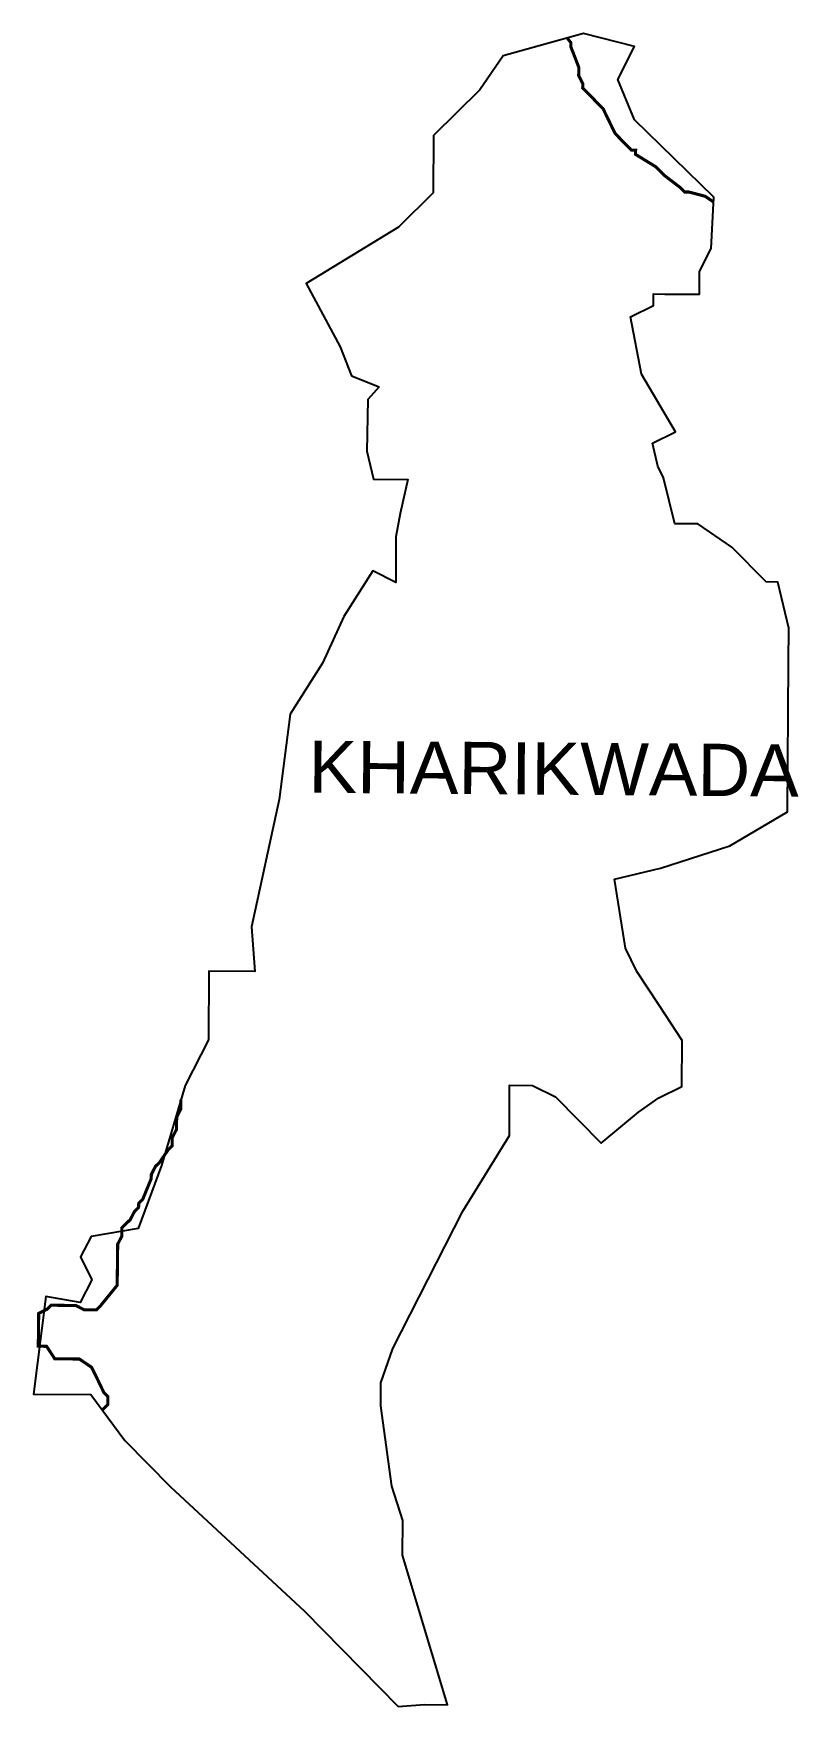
# Model space of a CAD drawing. Header units: metres. Extents: x 281268 to 282014, y 2032939 to 2034570.
import ezdxf

# ---------------------------------------------------------------- set-up
doc = ezdxf.new("R2010")
doc.units = ezdxf.units.M
for name, color, linetype in [('HAZARDS LINE', 1, 'Continuous'), ('village', 3, 'Continuous'), ('VILLAGE NAME', 250, 'Continuous')]:
    doc.layers.add(name, color=color, linetype=linetype)
doc.styles.get("Standard").update_dxf_attribs({"font": 'simplex.shx'})

msp = doc.modelspace()

# ---------------------------------------------------------------- linework, layer by layer
at = {"color": 3, "flags": 128}
msp.add_lwpolyline([(281578.1, 2034236.7), (281605.1, 2034225.8)], dxfattribs=at)
at = {"layer": 'HAZARDS LINE', "lineweight": 18}
for points in [[(281931.3, 2034406, 3.01, 3.01, 0), (281923, 2034411.7, 3.01, 3.01, 0), (281906.9, 2034415.9, 3.01, 3.01, 0), (281902.9, 2034415.9, 3.01, 3.01, 0), (281899, 2034420, 3.01, 3.01, 0), (281883, 2034432.2, 3.01, 3.01, 0), (281875.1, 2034440.3, 3.01, 3.01, 0), (281855.1, 2034452.6, 3.01, 3.01, 0), (281855.2, 2034456.6, 3.01, 3.01, 0), (281851.2, 2034456.6, 3.01, 3.01, 0), (281835.3, 2034472.8, 3.01, 3.01, 0), (281827.4, 2034489, 3.01, 3.01, 0), (281823.5, 2034497.1, 3.01, 3.01, 0), (281819.5, 2034501.1, 3.01, 3.01, 0), (281815.5, 2034505.2, 3.01, 3.01, 0), (281811.6, 2034509.2, 3.01, 3.01, 0), (281803.6, 2034517.3, 3.01, 3.01, 0), (281803.7, 2034521.4, 3.01, 3.01, 0), (281799.7, 2034529.4, 3.01, 3.01, 0), (281799.8, 2034537.5, 3.01, 3.01, 0), (281792, 2034557.6, 3.01, 3.01, 0), (281792, 2034561.6, 3.01, 3.01, 0), (281788.5, 2034566.1, 3.01, 3.01, 0)], [(281411.9, 2033530.7, 3.01, 3.01, 0), (281411.9, 2033521.6, 3.01, 3.01, 0), (281407.8, 2033513.6, 3.01, 3.01, 0), (281407.6, 2033501.6, 3.01, 3.01, 0), (281403.5, 2033493.6, 3.01, 3.01, 0), (281403.5, 2033485.6, 3.01, 3.01, 0), (281399.4, 2033481.6, 3.01, 3.01, 0), (281391.2, 2033469.6, 3.01, 3.01, 0), (281387.2, 2033465.7, 3.01, 3.01, 0), (281383.1, 2033457.7, 3.01, 3.01, 0), (281383, 2033453.7, 3.01, 3.01, 0), (281374.8, 2033433.7, 3.01, 3.01, 0), (281370.8, 2033429.7, 3.01, 3.01, 0), (281370.7, 2033425.7, 3.01, 3.01, 0), (281366.7, 2033421.7, 3.01, 3.01, 0), (281362.6, 2033413.7, 3.01, 3.01, 0), (281354.4, 2033405.8, 3.01, 3.01, 0), (281354.4, 2033397.7, 3.01, 3.01, 0), (281350.3, 2033389.7, 3.01, 3.01, 0), (281349.8, 2033349.6, 3.01, 3.01, 0), (281333.6, 2033329.7, 3.01, 3.01, 0), (281329.5, 2033325.7, 3.01, 3.01, 0), (281317.5, 2033325.8, 3.01, 3.01, 0), (281309.5, 2033329.9, 3.01, 3.01, 0), (281285.4, 2033330.2, 3.01, 3.01, 0), (281281.4, 2033326.2, 3.01, 3.01, 0), (281273.3, 2033322.3, 3.01, 3.01, 0), (281272.9, 2033290.2, 3.01, 3.01, 0), (281281, 2033290.1, 3.01, 3.01, 0), (281288.9, 2033278, 3.01, 3.01, 0), (281313, 2033277.7, 3.01, 3.01, 0), (281324.9, 2033269.6, 3.01, 3.01, 0), (281328.9, 2033261.5, 3.01, 3.01, 0), (281336.7, 2033245.3, 3.01, 3.01, 0), (281340.7, 2033241.3, 3.01, 3.01, 0), (281340.6, 2033233.3, 3.01, 3.01, 0), (281336.5, 2033229.3, 3.01, 3.01, 0), (281335.3, 2033228.1, 3.01, 3.01, 0)]]:
    msp.add_lwpolyline(points, format="xyseb", dxfattribs=at)
at = {"layer": 'village', "color": 3, "true_color": 0x00ff00}
msp.add_lwpolyline([(281605.1, 2034225.8), (281594.3, 2034213.4), (281593.2, 2034163), (281599.7, 2034135.9), (281633.3, 2034135.6), (281625.6, 2034102.2), (281621.6, 2034079.7), (281621.3, 2034035), (281599, 2034046.4), (281570.7, 2034001.9), (281550.1, 2033956.4), (281518.5, 2033906.6), (281507.7, 2033823.4), (281480.9, 2033699.1), (281484, 2033655.8), (281439.3, 2033656.1), (281438.8, 2033589), (281416, 2033544.5), (281393, 2033466.4), (281370.2, 2033405), (281324.4, 2033397.2), (281314, 2033377.5), (281325, 2033355), (281313.7, 2033332.8), (281280.2, 2033338.6), (281268.2, 2033243.6), (281324.1, 2033243.2), (281357.3, 2033198.2), (281401.7, 2033153.1), (281532.3, 2033031.7), (281623.7, 2032938.8), (281649.3, 2032940.8), (281671.7, 2032940.6), (281628, 2033086.5), (281628.3, 2033120.1), (281617.4, 2033153.8), (281606.7, 2033232.2), (281606.9, 2033254.6), (281618.4, 2033288.1), (281686.6, 2033422), (281732.3, 2033495.8), (281732.3, 2033544.8), (281754.7, 2033544.6), (281777, 2033533.3), (281821.5, 2033488.2), (281857.9, 2033518.4), (281877.8, 2033532.5), (281900.3, 2033543.5), (281900.6, 2033588.3), (281878.5, 2033622.1), (281856.4, 2033655.8), (281845.3, 2033678.3), (281834.7, 2033745.6), (281879.5, 2033756.4), (281946.9, 2033778.3), (282003.1, 2033811.5), (282004.2, 2033957.1), (282004.5, 2033990.6), (281993.7, 2034035.5), (281982.4, 2034035.6), (281949.1, 2034069.5), (281915.7, 2034092.1), (281893.3, 2034092.3), (281882.5, 2034137.2), (281876.9, 2034148.4), (281871.5, 2034170.8), (281894, 2034181.9), (281860.8, 2034238.1), (281850.1, 2034294.2), (281872.6, 2034305.2), (281872.6, 2034316.4), (281883.8, 2034316.3), (281917.4, 2034316.1), (281917.6, 2034338.5), (281929, 2034360.8), (281931.5, 2034410.9), (281854.2, 2034486.2), (281837.7, 2034525.5), (281854.2, 2034557.9), (281804.5, 2034570.5), (281726, 2034548.7), (281703.4, 2034515.4), (281658.3, 2034471), (281657.9, 2034415), (281624, 2034381.7), (281534.1, 2034326.5), (281567.2, 2034264.8), (281578.1, 2034236.7)], dxfattribs=at)

# ---------------------------------------------------------------- texts
at = {"layer": 'VILLAGE NAME', "insert": (281536.6, 2033880.9), "char_height": 50.893, "attachment_point": 1, "rotation": 359.5442}
msp.add_mtext_dynamic_manual_height_columns('{\\fArial|b0|i0|c0|p34;KHARIKWADA}', width=87.355, gutter_width=254.5, heights=[0], dxfattribs=at)

doc.saveas('drawing.dxf')
